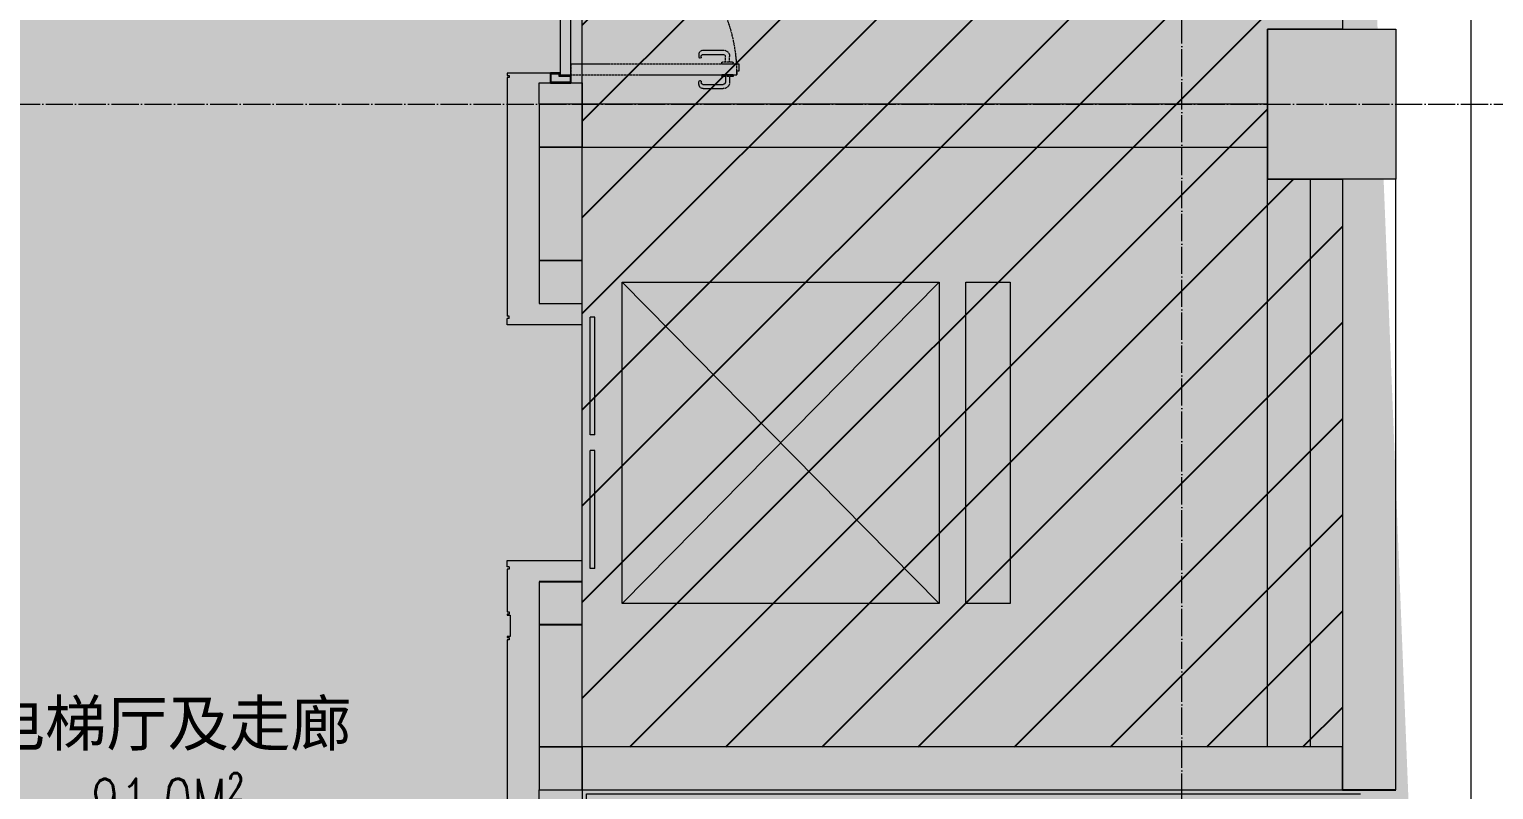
# Model space of a CAD drawing. Header units: millimetres. Extents: x -1346 to 48994, y -3569 to 24186.
# Drawn here: x 38353 to 45191, y 8016 to 11566 of the extents above; entities that cross this region are included whole.
import ezdxf
from ezdxf.enums import TextEntityAlignment as Align

# ---------------------------------------------------------------- set-up
doc = ezdxf.new("R2010")
doc.units = ezdxf.units.MM
for name, pattern in [('DASH', [0.35, 0.25, -0.1]), ('DOTE', [61.467999999999996, 50.8, -5.08, 0.508, -5.08]), ('M-CENTER', [11.25, 7.5, -1.25, 1.25, -1.25])]:
    doc.linetypes.add(name, pattern=pattern)
for name, color, linetype, lineweight in [('BS-AR-OC', 253, 'Continuous', 0), ('BS-DOTE', 134, 'DOTE', 0), ('BS-LIFT', 12, 'Continuous', 0), ('BS-WALL-BW', 200, 'Continuous', 0), ('BS-WALL-FINISH', 3, 'Continuous', 0), ('BS-WALL-HATCH1', 253, 'Continuous', 0), ('BS-WALL-ORI', 200, 'Continuous', 0), ('DS-DOOR', 60, 'Continuous', 0), ('DS-DOOR-JAMB', 3, 'Continuous', 0), ('FF-TEXT', 2, 'Continuous', 0)]:
    doc.layers.add(name, color=color, linetype=linetype, lineweight=lineweight)
doc.layers.add('BS-DOOR-JAMB', color=3, linetype='Continuous')
doc.layers.add('WALL', color=160, linetype='Continuous')
doc.styles.add('亚厦-中文', font='STXIHEI.TTF')
doc.styles.add('亚厦-英文', font='SIMPLEX.SHX', dxfattribs={"width": 0.8, "bigfont": 'hztxt.shx'})

# ---------------------------------------------------------------- blocks, each defined once
blk = doc.blocks.new('FDSGSERRERRER')
at = {"layer": 'BS-WALL-HATCH1'}
h = blk.add_hatch(color=256, dxfattribs=at)
h.dxf.hatch_style = 1
h.paths.add_polyline_path([(206474.0746685616, 94593.25020993278), (207074.074668563, 94593.25020993278), (207074.074668563, 93893.25020993278), (206474.0746685616, 93893.25020993278)])
at = {"layer": 'BS-WALL-BW'}
blk.add_lwpolyline([(206474.0746685616, 94593.25020993278), (207074.074668563, 94593.25020993278), (207074.074668563, 93893.25020993278), (206474.0746685616, 93893.25020993278)], close=True, dxfattribs=at)
blk = doc.blocks.new('$DorLib2D$00000127')
at = {"color": 0}
for points in [[(-0.5333333333328483, 0.7948983154366971), (-0.5333333333328483, 0.6904056441872372)], [(-0.0333333333328483, 0.7948983154366971), (-0.5333333333328483, 0.7948983154366971)], [(-0.0333333333328483, 0.7948983154366971), (-0.0333333333328483, 0.6904056441872372)], [(0.5333333333328483, 0.7948983154366971), (0.0333333333328483, 0.7948983154366971)], [(0.0333333333328483, 0.7948983154366971), (0.0333333333328483, 0.6904056441872372)], [(0.5333333333328483, 0.7948983154366971), (0.5333333333328483, 0.6904056441872372)], [(-0.0333333333328483, 0.6904056441872372), (-0.5333333333328483, 0.6904056441872372)], [(0.5333333333328483, 0.6904056441872372), (0.0333333333328483, 0.6904056441872372)], [(0.5, 0.4999999999999858), (-0.5, 0.4999999999999858)]]:
    blk.add_lwpolyline(points, dxfattribs=at)
blk = doc.blocks.new('DSGEFGERG')
at = {"layer": 'BS-DOOR-JAMB'}
blk.add_lwpolyline([(362877.4512162836, 9222.44437043171), (362912.3212966088, 9222.44437043171), (362912.3212966088, 9275.44437043171), (362922.4512966088, 9275.44437043171), (362922.4512966088, 9317.44437043171), (362877.4512162836, 9317.44437043171), (362877.4512162838, 9222.444370431678)], dxfattribs=at)
at = {"layer": 'BS-DOOR-JAMB', "color": 8}
blk.add_lwpolyline([(362879.4512162837, 9224.44437043171), (362879.4512162836, 9315.44437043171), (362920.4512966089, 9315.44437043171), (362920.4512966089, 9277.44437043171), (362910.3212966088, 9277.44437043171), (362910.3212966088, 9224.44437043171), (362879.4512162836, 9224.444370431682)], dxfattribs=at)
at = {"layer": 'DS-DOOR', "color": 8}
blk.add_lwpolyline([(362880.4512162837, 9225.44437043171), (362880.4512162837, 9225.44437043171), (362880.4512162836, 9314.44437043171), (362919.4512966088, 9314.444370431678), (362919.4512966088, 9278.44437043171), (362909.3212966088, 9278.44437043171), (362909.3212966088, 9225.44437043171), (362880.4512162837, 9225.44437043171), (362880.4512162837, 9225.44437043171), (362880.4512162837, 9225.44437043171)], dxfattribs=at)
blk = doc.blocks.new('*U118')
at = {"color": 146}
for p, q in [((-24.00000000000364, 0), (23.99999999999636, 0)), ((122.3593452735513, 22.99999999999818, 1.696246883e-07), (122.3593452735513, 28.00000000000182, 1.696246883e-07)), ((-26.00000000000364, -9), (-26.00000000000364, -2)), ((-26.00000000000364, -9), (25.99999999999636, -9)), ((-26.00000000000364, -59), (25.99999999999636, -59)), ((-26.00000000000364, -59), (-26.00000000000364, -66)), ((-24.00000000000364, -68), (23.99999999999636, -68)), ((25.99999999999636, -9), (25.99999999999636, -2)), ((25.99999999999636, -59), (25.99999999999636, -66)), ((122.3593452735513, -90.99999999999818, 1.696246883e-07), (122.3593452735513, -96.00000000000182, 1.696246883e-07))]:
    blk.add_line(p, q, dxfattribs=at)
at = {"color": 146, "linetype": 'M-CENTER', "lineweight": 0}
for p, q in [((-10, 0), (-10.00000000016735, 25.99999999983083, 1.01737095e-08)), ((10, -7.276e-12), (9.999999999839927, 25.99999999993997, -3.9121339e-09)), ((112.9999999999963, 56.00000000000182, -5.704157e-09), (19.99999999983629, 55.99999999999273, 2.63088882e-08)), ((114.3593452735513, 36.00000000000182, 2.5669155e-08), (19.99999999985084, 35.99999999999273, 2.61724954e-08)), ((133, 36.00000000000182, 2.242481e-08), (133, 23.15469471114738, 2.24310838e-08)), ((-10, -68), (-10.00000000016735, -93.99999999983265, 1.01737095e-08)), ((10, -67.99999999999272), (9.999999999839927, -93.99999999994179, -3.9121339e-09)), ((114.3593452735513, -104.0000000000018, 2.5669155e-08), (19.99999999985084, -103.9999999999945, 2.61724954e-08)), ((112.9999999999963, -124.0000000000018, -5.704157e-09), (19.99999999983629, -123.9999999999927, 2.63088882e-08)), ((133, -104.0000000000018, 2.242481e-08), (133, -91.15469471114739, 2.24310838e-08))]:
    blk.add_line(p, q, dxfattribs=at)
at = {"color": 146}
for centre, start, end in [((-24.00000000000364, -2), 90, 180), ((23.99999999999636, -2), 0, 90), ((-24.00000000000364, -66), 180, 270), ((23.99999999999636, -66), 270, 0)]:
    blk.add_arc(centre, 2, start, end, dxfattribs=at)
at = {"color": 146, "linetype": 'M-CENTER', "lineweight": 0}
for centre, radius, start, end in [((19.99999999983993, 25.99999999999273, 1.58537377262e-05), 30, 90, 180.0000000003126), ((19.99999999983993, 25.99999999999273, 1.58537377262e-05), 10, 90, 180.0000000003126), ((113, 36.00000000000182, -4.44820155876e-05), 20, 0, 90), ((127.6717996903026, 23.61888690994056, 1.696246883e-07), 5.348382272938113, 186.6448545141648, 355.0209696154624), ((19.99999999983993, -93.99999999999454, 1.58537377262e-05), 30, 179.9999999996873, 270), ((19.99999999983993, -93.99999999999454, 1.58537377262e-05), 10, 179.9999999996873, 270), ((113, -104.0000000000018, -4.44820155876e-05), 20, 270, 0), ((127.6717996903026, -91.61888690994056, 1.696246883e-07), 5.348382272938113, 4.979030384537622, 173.3551454858352)]:
    blk.add_arc(centre, radius, start, end, dxfattribs=at)
at = {"color": 146, "extrusion": (-1.79944417e-08, 0, 1)}
for centre, start, end in [((114.3593452736714, 28.00000000001825, -3.33716338e-07), 0, 90), ((114.3593452736605, -95.9999999999818, -3.33716338e-07), 270, 0)]:
    blk.add_arc(centre, 8, start, end, dxfattribs=at)
blk = doc.blocks.new('DFSGDSGSFG')
at = {"color": 8, "linetype": 'DASH', "ltscale": 20}
for p, q in [((104682.4749289867, 94540.12538517956), (104682.4749289865, 94566.12538517939, 1.01737097e-08)), ((104702.4749289867, 94540.12538517956), (104702.4749289866, 94566.1253851795, -3.9121337e-09)), ((104805.4749289867, 94596.12538517956, -5.7041568e-09), (104712.4749289865, 94596.12538517956, 2.63088884e-08)), ((104806.8342742603, 94576.12538517956, 2.56691552e-08), (104712.4749289866, 94576.12538517956, 2.61724956e-08)), ((104814.8342742603, 94563.12538517956, 1.696246885e-07), (104814.8342742603, 94568.12538517956, 1.696246885e-07)), ((104825.4749289867, 94576.12538517956, 2.24248102e-08), (104825.4749289867, 94563.28007989071, 2.2431084e-08)), ((104666.4749289867, 94531.12538517956), (104666.4749289867, 94538.12538517956)), ((104666.4749289867, 94531.12538517956), (104718.4749289867, 94531.12538517956)), ((104668.4749289867, 94540.12538517956), (104716.4749289867, 94540.12538517956)), ((104718.4749289867, 94531.12538517956), (104718.4749289867, 94538.12538517956)), ((104666.4749289867, 94481.12538517956), (104718.4749289867, 94481.12538517956)), ((104666.4749289867, 94481.12538517956), (104666.4749289867, 94474.12538517956)), ((104668.4749289867, 94472.12538517955), (104716.4749289867, 94472.12538517955)), ((104682.4749289867, 94472.12538517955), (104682.4749289865, 94446.12538517974, 1.01737097e-08)), ((104702.4749289867, 94472.12538517955), (104702.4749289866, 94446.12538517962, -3.9121337e-09)), ((104806.8342742603, 94436.12538517956, 2.56691552e-08), (104712.4749289866, 94436.12538517956, 2.61724956e-08)), ((104718.4749289867, 94481.12538517956), (104718.4749289867, 94474.12538517956)), ((104814.8342742603, 94449.12538517955, 1.696246885e-07), (104814.8342742603, 94444.12538517956, 1.696246885e-07)), ((104825.4749289867, 94436.12538517956, 2.24248102e-08), (104825.4749289867, 94448.97069046841, 2.2431084e-08)), ((104805.4749289867, 94416.12538517956, -5.7041568e-09), (104712.4749289865, 94416.12538517956, 2.63088884e-08))]:
    blk.add_line(p, q, dxfattribs=at)
for points in [[(105088.7290727444, 95590.38582537427), (105076.7290727443, 95590.38582537427), (105076.7290727443, 95605.38582539304), (105423.7347685308, 95605.38582539304), (105423.7347685308, 95555.38073047007), (105088.7290727443, 95555.38073047007)], [(105423.7347683659, 94481.12029025696), (104649.4749289867, 94481.1202902566), (104649.4749289867, 94499.12029027537), (104637.4749289867, 94499.12029027537), (104637.4749289867, 94531.12538517956), (105423.7347683659, 94531.12538517993)]]:
    blk.add_lwpolyline(points, close=True, dxfattribs=at)
for points in [[(105458.7347678791, 95270.3801296066), (105458.7347678791, 95258.3801296066), (105423.7347678603, 95258.38012960658), (105423.7347685308, 95605.38582539304), (105473.7398634538, 95605.38582539304), (105473.7398627833, 95270.38012960656)], [(105423.7347683659, 94481.12029025696), (105423.7347678603, 95255.38012963774), (105461.7347678791, 95255.38012963775), (105461.7347678791, 95267.38012963775), (105473.7398627833, 95267.38012963774), (105473.7398632888, 94481.12029025696)]]:
    blk.add_lwpolyline(points, close=True)
for centre, radius, start, end in [((105423.7347688674, 95605.3858260727), 347.0056964665379, 180.0025492387575, 269.9999999183718), ((105423.7347683674, 94481.12029025632), 774.2598393807274, 90.00000003828532, 179.9999999999117), ((104712.4749289865, 94566.12538517956, 1.58537377265e-05), 30, 90, 180), ((104712.4749289865, 94566.12538517956, 1.58537377265e-05), 10, 90, 180), ((104805.4749289867, 94576.12538517956, -4.44820155874e-05), 20, 0, 90), ((104668.4749289867, 94538.12538517956), 2, 90, 180), ((104716.4749289867, 94538.12538517956), 2, 0, 90), ((104820.146728677, 94563.7442720895, 1.696246885e-07), 5.348382272938113, 186.6448545143685, 355.0209696154553), ((104668.4749289867, 94474.12538517956), 2, 180, 270), ((104712.4749289865, 94446.12538517956, 1.58537377265e-05), 30, 180, 270), ((104712.4749289865, 94446.12538517956, 1.58537377265e-05), 10, 180, 270), ((104716.4749289867, 94474.12538517956), 2, 270, 0), ((104805.4749289867, 94436.12538517956, -4.44820155874e-05), 20, 270, 0), ((104820.146728677, 94448.50649826962, 1.696246885e-07), 5.348382272938113, 4.979030384544695, 173.3551454856315)]:
    blk.add_arc(centre, radius, start, end, dxfattribs=at)
at = {"color": 8, "linetype": 'DASH', "ltscale": 20, "extrusion": (-1.79944417e-08, 0, 1)}
for centre, start, end in [((104806.8342742604, 94568.1253851795, -0.0018842163495402), 0, 90), ((104806.8342742604, 94444.1253851795, -0.0018842163495402), 270, 0)]:
    blk.add_arc(centre, 8, start, end, dxfattribs=at)
at = {"xscale": -1, "rotation": 90}
blk.add_blockref('*U118', (105414.7398628221, 95200.38012963775), dxfattribs=at)
blk = doc.blocks.new('FDGDSGDDSS')
at = {"layer": 'BS-DOTE', "ltscale": 2.5}
blk.add_line((108371.2417563846, 81618.2502099309), (108371.2417563846, 105056.1166906269), dxfattribs=at)
blk.add_lwpolyline([(65571.24175638698, 94243.25020993185), (111471.2417563835, 94243.25020993185)], dxfattribs=at)
blk = doc.blocks.new('A1A0空间标注')
at = {"color": 2, "style": '亚厦-英文', "width": 0.75}
blk.add_attdef('ENGLISH', text='', height=3.5, dxfattribs=at).set_placement((-367.5141973558818, -638.8479456194941), align=Align.MIDDLE_CENTER)
at = {"color": 2, "ltscale": 0.1, "style": '亚厦-中文'}
blk.add_attdef('中文字体', text='', height=3.5, dxfattribs=at).set_placement((-367.5141973558818, -644.1996900115341), align=Align.MIDDLE_CENTER)
at = {"color": 2, "ltscale": 0.1, "style": '亚厦-英文', "width": 0.75}
blk.add_attdef('AREA', text='', height=3.5, dxfattribs=at).set_placement((-367.5141973558818, -650.2545306013867), align=Align.MIDDLE_CENTER)

msp = doc.modelspace()

# ---------------------------------------------------------------- hatches: boundary and pattern name
h = msp.add_hatch()
h.set_pattern_fill('ANSI31', color=251, scale=100)
h.set_pattern_definition([(45, (-162339.8126737746, -83027.44593458522), (-224.5064030267288, 224.5064030267288), [])])
h.paths.add_polyline_path([(40934.26199478837, 18915.80427534734), (44134.26199478791, 18915.80427534734), (44134.26199478791, 18415.80427534758), (44484.26199478837, 18415.80427534758), (44484.26199478744, 11565.80427534758), (44134.26199478697, 11565.80427534758), (44134.26199478697, 10865.80427534758), (44484.26199478744, 10865.80427534758), (44484.26199478744, 8215.804275347127), (40934.26199478837, 8215.804275347127)])
at = {"layer": 'BS-WALL-ORI'}
h = msp.add_hatch(color=253, dxfattribs=at)
h.dxf.hatch_style = 1
h.paths.add_polyline_path([(40934.26199478837, 1240.804275347578), (40734.26199478837, 1240.804275347578), (40734.26199478837, 1040.804275346647), (40934.26199478837, 1040.804275346647)], flags=17)
edge = h.paths.add_edge_path()
edge.add_line((2684.261994786508, 690.8042753457157), (45084.26199478837, 690.8042753457157))
edge.add_line((44484.26199478744, 15665.80427534571), (44734.26199478744, 15665.80427534665))
h = msp.add_hatch(color=253, dxfattribs=at)
h.dxf.hatch_style = 1
h.paths.add_polyline_path([(40734.26199478863, 11015.80427534762), (40934.26199478837, 11015.80427534762), (40934.26199478837, 11215.80427534669), (40734.26199478863, 11215.80427534669)])
h = msp.add_hatch(color=253, dxfattribs=at)
h.dxf.hatch_style = 1
h.paths.add_polyline_path([(40734.26199478837, 10285.80427534385), (40934.26199478837, 10285.80427534385), (40934.26199478837, 10485.80427534385), (40734.26199478837, 10485.80427534385)])
h = msp.add_hatch(color=253, dxfattribs=at)
h.dxf.hatch_style = 1
h.paths.add_polyline_path([(40734.26199478837, 8785.804275343855), (40934.26199478837, 8785.804275343855), (40934.26199478837, 8985.804275342922), (40734.26199478837, 8985.804275342922)])
h = msp.add_hatch(color=253, dxfattribs=at)
h.dxf.hatch_style = 1
h.paths.add_polyline_path([(40934.26199478837, 8215.804275347577), (40734.2619947865, 8215.804275347577), (40734.2619947865, 8015.804275347578), (40934.26199478837, 8015.804275347578)])

# ---------------------------------------------------------------- linework, layer by layer
at = {"layer": 'BS-AR-OC', "linetype": 'Continuous'}
msp.add_line((45084.26199478837, 19115.80427534758), (45084.26199478837, 690.8042753457157), dxfattribs=at)
at = {"layer": 'BS-LIFT'}
for p, q in [((41121.1323859875, 8885.804275342922), (41121.1323859875, 10385.80427534292)), ((41121.1323859875, 10385.80427534292), (42600.73579861567, 10385.80427534292)), ((42600.73579861567, 8885.804275342922), (41121.1323859875, 10385.80427534292)), ((41121.1323859875, 8885.804275342922), (42600.73579861567, 10385.80427534292)), ((42600.73579861567, 10385.80427534292), (42600.73579861567, 8885.804275342922)), ((42725.73579861568, 8885.804275342922), (42725.73579861568, 10385.80427534292)), ((42725.73579861568, 10385.80427534292), (42933.57544972346, 10385.80427534292)), ((42933.57544972346, 10385.80427534292), (42933.57544972346, 8885.804275342922)), ((42600.73579861567, 8885.804275342922), (41121.1323859875, 8885.804275342922)), ((42933.57544972346, 8885.804275342922), (42725.73579861568, 8885.804275342922))]:
    msp.add_line(p, q, dxfattribs=at)
at = {"layer": 'BS-WALL-FINISH'}
for p, q in [((40594.2619947872, 10225.80427534385), (40584.26199478721, 10225.80427534385)), ((40594.2619947872, 10215.80427534385), (40584.26199478721, 10215.80427534385)), ((40594.2619947872, 10215.80427534385), (40594.2619947872, 10225.80427534385)), ((40594.2619947872, 9055.80427534199), (40584.26199478721, 9055.80427534199)), ((40594.2619947872, 9045.80427534199), (40584.26199478721, 9045.80427534199)), ((40594.2619947872, 9055.80427534199), (40594.2619947872, 9045.80427534199))]:
    msp.add_line(p, q, dxfattribs=at)
for points in [[(40786.76199478883, 11360.80435567275), (40584.26010187128, 11360.80435567269), (40584.26010187128, 11350.80435567269), (40594.26010187128, 11350.80435567269), (40594.26010187128, 11340.80435567269), (40584.26010187128, 11340.80435567269)], [(40584.26010187128, 11340.80435567269), (40584.26010187128, 10225.80427534385)], [(40934.26199478837, 10185.80427534385), (40584.26199478721, 10185.80427534385), (40584.26199478721, 10215.80427534385)], [(40584.26199478706, 9055.80427534199), (40584.26199478706, 9085.804275342922), (40934.26199478837, 9085.804275342922)], [(40584.26199478721, 9045.80427534199), (40584.26199478728, 8845.80427534199)], [(40584.26199478719, 8845.80427534199), (40594.26199478719, 8845.80427534199), (40594.26199478719, 8835.80427534199), (40584.26199478719, 8835.80427534199), (40584.26199478719, 8830.80427534199), (40598.26199478727, 8830.80427534199), (40598.26199478727, 8730.80427534199), (40584.26199478719, 8730.80427534199), (40584.26199478719, 8725.80427534199), (40594.26199478719, 8725.80427534199), (40594.26199478719, 8715.80427534199), (40584.26199478719, 8715.80427534199)], [(40584.26199478731, 8715.80427534199), (40584.26199478767, 7725.995195839281), (40594.26199478767, 7725.995195839281), (40594.26199478735, 7715.982343795495), (40604.26199478735, 7715.982343795495), (40604.26199478732, 7680.995195839281), (40954.26199478837, 7680.995195839281), (40954.26199478837, 7995.804275347563), (44569.26199478649, 7995.804275345759)]]:
    msp.add_lwpolyline(points, dxfattribs=at)
at = {"layer": 'BS-WALL-ORI', "color": 251}
msp.add_lwpolyline([(40934.26199478837, 18915.80427534734), (44134.26199478791, 18915.80427534734), (44134.26199478791, 18415.80427534758), (44484.26199478837, 18415.80427534758), (44484.26199478744, 11565.80427534758), (44134.26199478697, 11565.80427534758), (44134.26199478697, 10865.80427534758), (44484.26199478744, 10865.80427534758), (44484.26199478744, 8215.804275347127), (40934.26199478837, 8215.804275347127), (40934.26199478837, 18915.80427534734)], dxfattribs=at)
at = {"layer": 'BS-WALL-ORI'}
for points in [[(40734.2619947893, 11315.80427534758), (40934.26199478837, 11315.80427534758), (40934.26199478837, 11215.80427534669), (40734.2619947893, 11215.80427534669)], [(40734.26199478863, 11015.80427534762), (40934.26199478837, 11015.80427534762), (40934.26199478837, 11215.80427534669), (40734.26199478863, 11215.80427534669)], [(40934.26199478837, 11015.80427534762), (44134.26199478697, 11015.80427534762), (44134.26199478697, 11215.80427534749), (40934.26199478837, 11215.80427534749)], [(40934.26199478837, 11015.80427534762), (40734.26199478863, 11015.80427534762), (40734.26199478863, 10485.80427534385), (40934.26199478837, 10485.80427534385)], [(44134.26199478697, 10865.80427534758), (44334.26199478651, 10865.80427534758), (44334.26199478651, 8215.804275347577), (44134.26199478697, 8215.804275347577)], [(44484.26199478744, 8015.804275345715), (44734.2619947884, 8015.804275345715), (44734.2619947884, 10865.80427534758), (44484.26199478744, 10865.80427534758)], [(40734.26199478837, 10285.80427534385), (40934.26199478837, 10285.80427534385), (40934.26199478837, 10485.80427534385), (40734.26199478837, 10485.80427534385)], [(40734.26199478837, 8785.804275343855), (40934.26199478837, 8785.804275343855), (40934.26199478837, 8985.804275342922), (40734.26199478837, 8985.804275342922)], [(40934.26199478837, 8785.804275343855), (40734.2619947865, 8785.804275343855), (40734.2619947865, 8215.804275347577), (40934.26199478837, 8215.804275347577)], [(40934.26199478837, 8215.804275347577), (40734.2619947865, 8215.804275347577), (40734.2619947865, 8015.804275347578), (40934.26199478837, 8015.804275347578)], [(40934.26199478837, 8015.804275347578), (44484.26199478744, 8015.804275347578), (44484.26199478744, 8215.804275347577), (40934.26199478837, 8215.804275347577)], [(40734.2619947865, 8015.804275347578), (40934.26199478837, 8015.804275347578), (40934.26199478837, 7715.995195839281), (40734.2619947865, 7715.995195839281)]]:
    msp.add_lwpolyline(points, close=True, dxfattribs=at)
at = {"layer": 'WALL'}
for p, q in [((40934.26199478837, 8985.804275343855), (40734.26199478837, 8985.804275343855)), ((40934.26199478837, 8985.804275343855), (40734.26199478837, 8985.804275343855)), ((40934.26199478837, 8785.804275343855), (40734.26199478837, 8785.804275343855)), ((44484.26199478837, 8015.804275346647), (44734.26199478744, 8015.804275346647))]:
    msp.add_line(p, q, dxfattribs=at)

# ---------------------------------------------------------------- block references
msp.add_blockref('FDGDSGDDSS', (-64636.9797615963, -83027.44593458522))
at = {"layer": 'BS-LIFT', "xscale": 1100, "yscale": 200, "zscale": -1100, "rotation": 270}
msp.add_blockref('$DorLib2D$00000127', (40834.26199478837, 9635.804275342922), dxfattribs=at)
at = {"layer": 'BS-WALL-BW'}
msp.add_blockref('FDSGSERRERRER', (-162339.8126737746, -83027.44593458522), dxfattribs=at)
at = {"layer": 'DS-DOOR', "xscale": -1}
msp.add_blockref('DFSGDSGSFG', (146305.5037511735, -83127.44593458429), dxfattribs=at)
at = {"layer": 'DS-DOOR-JAMB', "color": 2, "linetype": 'ByBlock', "rotation": 90.00000000000225}
msp.add_blockref('DSGEFGERG', (50104.20636523478, -351561.6469409357), dxfattribs=at)
at = {"layer": 'FF-TEXT'}
ref = msp.add_blockref('A1A0空间标注', (61050.12161735748, 46977.53978257313), dxfattribs=dict(at, xscale=60, yscale=60, zscale=60))
ref.add_attrib('AREA', '91.0M²', dxfattribs={"layer": '0', "color": 2, "ltscale": 0.1, "height": 210, "style": '亚厦-英文', "width": 0.75}).set_placement((38999.26977600554, 7962.267946489756), align=Align.MIDDLE_CENTER)
ref.add_attrib('中文字体', '电梯厅及走廊', dxfattribs={"layer": '0', "color": 2, "ltscale": 0.1, "height": 210, "style": '亚厦-中文'}).set_placement((38999.26977600554, 8325.558381881236), align=Align.MIDDLE_CENTER)

doc.saveas('drawing.dxf')
